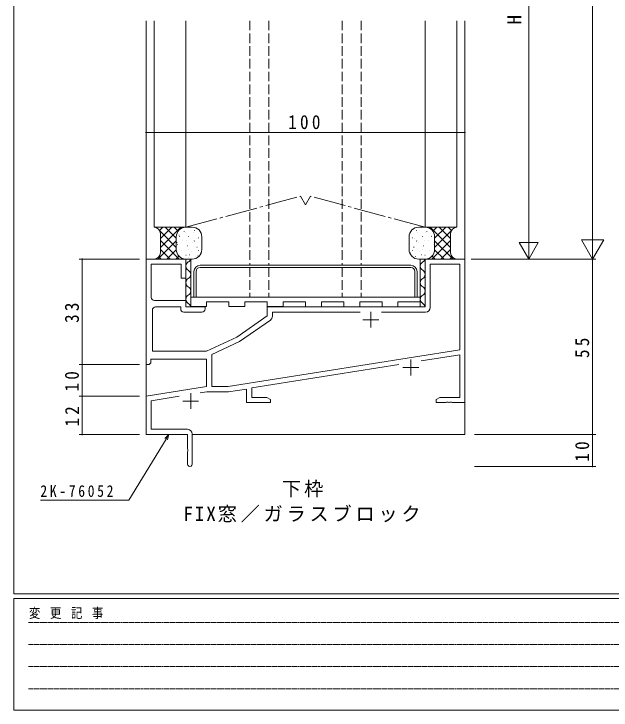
# Model space of a CAD drawing. Units: millimetres on the paper. Extents: x -397 to 397, y -282 to 282.
# Drawn here: x -393.9 to -206.7, y -282.1 to -63.8 of the extents above; entities that cross this region are included whole.
import ezdxf
from ezdxf.enums import TextEntityAlignment as Align

# ---------------------------------------------------------------- set-up
doc = ezdxf.new("R2010")
doc.units = ezdxf.units.MM
for name, pattern in [('USER1', [0.375, 0.25, -0.125]), ('USER2', [13, 10, -1, 1, -1]), ('USER3', [4, 3, -1])]:
    doc.linetypes.add(name, pattern=pattern)
for name, color, linetype, lineweight in [('0-1_YKK_ZWAK', 7, 'Continuous', 18), ('0-3_YKK_11', 7, 'Continuous', 18), ('0-4_YKK_12', 2, 'Continuous', 18), ('0-6_YKK_13', 4, 'Continuous', 18), ('0-7_YKK_D', 6, 'Continuous', 18)]:
    doc.layers.add(name, color=color, linetype=linetype, lineweight=lineweight)
doc.layers.add('0-2_USER1', color=7, linetype='Continuous')
doc.styles.add('ＭＳ ゴシック', font='')
doc.styles.get('ＭＳ ゴシック').set_extended_font_data('MS Gothic')

msp = doc.modelspace()

# ---------------------------------------------------------------- linework, layer by layer
at = {"layer": '0-1_YKK_ZWAK'}
for p, q in [((-393.908, -245.7), (-393.908, 279.3)), ((376.092, -245.7), (-393.908, -245.7)), ((-393.908, -282.1), (-393.908, -247.1)), ((338.292, -247.1), (-393.908, -247.1)), ((-393.908, -282.1), (338.292, -282.1))]:
    msp.add_line(p, q, dxfattribs=at)
at = {"layer": '0-1_YKK_ZWAK', "linetype": 'USER1'}
for p, q in [((-389.31, -254.612), (-141.117, -254.612)), ((-389.31, -261.541), (-141.117, -261.541)), ((-389.31, -268.47), (-141.117, -268.47)), ((-389.31, -275.398), (-141.117, -275.398))]:
    msp.add_line(p, q, dxfattribs=at)
at = {"layer": '0-3_YKK_11'}
for p, q in [((-352.484, -140.7), (-339.984, -140.7)), ((-352.484, -173.7), (-352.484, -140.7)), ((-339.984, -140.7), (-339.984, -146.7)), ((-264.984, -140.7), (-252.484, -140.7)), ((-264.984, -155.7), (-264.984, -140.7)), ((-252.484, -140.7), (-252.484, -185.7)), ((-350.854, -142.33), (-350.854, -152.7)), ((-341.484, -142.33), (-350.854, -142.33)), ((-341.484, -146.7), (-341.484, -142.33)), ((-263.354, -142.33), (-263.354, -155.83)), ((-254.114, -142.33), (-263.354, -142.33)), ((-254.114, -169.2), (-254.114, -142.33)), ((-339.984, -146.7), (-341.484, -146.7)), ((-349.854, -153.7), (-339.984, -153.7)), ((-339.984, -153.7), (-339.984, -155.7)), ((-350.484, -156.7), (-350.484, -169.6)), ((-341.614, -155.7), (-349.484, -155.7)), ((-341.614, -156.33), (-341.614, -155.7)), ((-339.984, -155.7), (-333.984, -155.7)), ((-333.984, -155.7), (-333.984, -156.33)), ((-314.484, -155.7), (-264.984, -155.7)), ((-314.484, -158.518), (-314.484, -155.7)), ((-334.984, -157.33), (-340.614, -157.33)), ((-323.984, -165.17), (-314.484, -158.518)), ((-285.347, -157.33), (-312.854, -157.33)), ((-312.854, -157.33), (-312.854, -158.586)), ((-285.347, -157.33), (-312.854, -157.33)), ((-281.984, -157.2), (-281.984, -162.2)), ((-264.854, -157.33), (-278.622, -157.33)), ((-313.494, -159.815), (-323.166, -166.587)), ((-284.484, -159.7), (-279.484, -159.7)), ((-333.484, -169.6), (-323.984, -165.17)), ((-323.166, -166.587), (-331.854, -170.638)), ((-350.484, -169.6), (-333.484, -169.6)), ((-326.722, -180.7), (-254.114, -169.2)), ((-350.984, -172.1), (-350.984, -173.2)), ((-333.484, -172.1), (-350.984, -172.1)), ((-333.484, -180.691), (-333.484, -172.1)), ((-331.854, -170.638), (-331.854, -180.7)), ((-269.484, -172.2), (-269.484, -177.2)), ((-254.114, -170.719), (-266.213, -172.635)), ((-254.114, -184.07), (-254.114, -170.719)), ((-351.484, -173.7), (-352.484, -173.7)), ((-350.984, -173.2), (-351.484, -173.7)), ((-273.234, -173.747), (-319.354, -181.052)), ((-271.984, -174.7), (-266.984, -174.7)), ((-352.484, -183.7), (-333.484, -180.691)), ((-331.854, -180.7), (-326.722, -180.7)), ((-319.354, -181.052), (-319.354, -184.07)), ((-338.484, -182.7), (-338.484, -187.7)), ((-333.415, -182.33), (-335.481, -182.657)), ((-326.594, -182.33), (-333.415, -182.33)), ((-320.984, -181.441), (-326.594, -182.33)), ((-320.984, -185.7), (-320.984, -181.441)), ((-352.484, -195.7), (-352.484, -183.7)), ((-342.126, -183.71), (-350.854, -185.092)), ((-350.854, -185.092), (-350.854, -194.07)), ((-340.984, -185.2), (-335.984, -185.2)), ((-319.354, -184.07), (-314.575, -184.07)), ((-314.575, -184.07), (-313.484, -184.7)), ((-313.484, -184.7), (-313.484, -185.7)), ((-261.484, -184.7), (-260.393, -184.07)), ((-261.484, -185.7), (-261.484, -184.7)), ((-260.393, -184.07), (-254.114, -184.07)), ((-313.484, -185.7), (-320.984, -185.7)), ((-258.442, -185.7), (-261.484, -185.7)), ((-258.259, -185.58), (-258.442, -185.7)), ((-257.709, -185.58), (-258.259, -185.58)), ((-257.526, -185.7), (-257.709, -185.58)), ((-257.442, -185.7), (-257.526, -185.7)), ((-257.259, -185.58), (-257.442, -185.7)), ((-256.709, -185.58), (-257.259, -185.58)), ((-256.526, -185.7), (-256.709, -185.58)), ((-252.484, -185.7), (-256.526, -185.7)), ((-350.854, -194.07), (-339.484, -194.07)), ((-339.484, -195.7), (-352.484, -195.7)), ((-339.484, -200.242), (-339.484, -195.7)), ((-337.984, -195.57), (-337.984, -204.95)), ((-339.364, -200.425), (-339.484, -200.242)), ((-339.364, -200.975), (-339.364, -200.425)), ((-339.484, -201.158), (-339.364, -200.975)), ((-339.484, -204.95), (-339.484, -201.158))]:
    msp.add_line(p, q, dxfattribs=at)
for centre, radius, start, end in [((-349.854, -152.7), 1, 180.00001, 269.99999), ((-349.484, -156.7), 1, 90.00001, 179.99999), ((-340.614, -156.33), 1, 180.00001, 269.99999), ((-334.984, -156.33), 1, 270.00001, 359.99999), ((-264.854, -155.83), 1.5, 270.00001, 359.99999), ((-314.354, -158.586), 1.5, 305.00001, 0.00001), ((-339.484, -195.57), 1.5, 0.00001, 89.99999), ((-338.734, -204.95), 0.75, 179.99999, 0.00001)]:
    msp.add_arc(centre, radius, start, end, dxfattribs=at)
at = {"layer": '0-4_YKK_12'}
for p, q in [((-352.484, -65.95), (-352.484, -195.7)), ((-252.484, -65.95), (-252.484, -195.7)), ((-337.984, -195.7), (-252.484, -195.7))]:
    msp.add_line(p, q, dxfattribs=at)
at = {"layer": '0-6_YKK_13'}
for p, q in [((-349.984, -65.95), (-349.984, -130.7)), ((-339.984, -65.95), (-339.984, -130.7)), ((-264.984, -65.95), (-264.984, -130.7)), ((-254.984, -65.95), (-254.984, -130.7)), ((-349.984, -130.7), (-339.984, -130.7)), ((-349.089, -130.912), (-349.301, -130.7)), ((-347.242, -130.699), (-348.248, -131.706)), ((-341.584, -130.698), (-347.984, -137.099)), ((-344.413, -130.699), (-347.984, -134.27)), ((-342.984, -134.188), (-346.473, -130.699)), ((-342.409, -131.934), (-343.645, -130.699)), ((-340.723, -130.792), (-340.817, -130.698)), ((-337.984, -130.7), (-339.984, -130.7)), ((-266.984, -130.7), (-264.984, -130.7)), ((-254.984, -130.7), (-264.984, -130.7)), ((-264.245, -130.792), (-264.151, -130.698)), ((-263.385, -130.698), (-256.984, -137.099)), ((-262.559, -131.934), (-261.323, -130.699)), ((-261.984, -134.188), (-258.496, -130.699)), ((-260.556, -130.699), (-256.984, -134.27)), ((-257.727, -130.699), (-256.72, -131.706)), ((-255.879, -130.912), (-255.668, -130.7)), ((-342.984, -137.016), (-348.196, -131.805)), ((-347.984, -138.7), (-347.984, -132.7)), ((-340.542, -131.995), (-340.493, -132.002)), ((-340.148, -132.261), (-340.139, -132.259)), ((-337.532, -132.424), (-337.483, -132.431)), ((-337.296, -131.686), (-337.286, -131.684)), ((-267.673, -131.686), (-267.682, -131.684)), ((-267.436, -132.424), (-267.485, -132.431)), ((-264.82, -132.261), (-264.83, -132.259)), ((-264.426, -131.995), (-264.476, -132.002)), ((-261.984, -137.016), (-256.773, -131.805)), ((-256.984, -138.7), (-256.984, -132.7)), ((-342.984, -134.927), (-348.757, -140.7)), ((-342.129, -140.7), (-347.984, -134.845)), ((-342.984, -133.7), (-342.984, -137.7)), ((-342.984, -133.7), (-342.984, -137.7)), ((-342.147, -133.155), (-342.097, -133.162)), ((-342.058, -133.656), (-341.968, -133.613)), ((-340.964, -134.955), (-340.915, -134.962)), ((-339.926, -134.948), (-339.917, -134.946)), ((-339.137, -133.584), (-339.088, -133.591)), ((-337.408, -135.065), (-337.318, -135.022)), ((-336.682, -134.294), (-336.672, -134.292)), ((-336.128, -134.013), (-336.078, -134.02)), ((-334.984, -137.7), (-334.984, -133.7)), ((-269.984, -137.7), (-269.984, -133.7)), ((-268.841, -134.013), (-268.89, -134.02)), ((-268.287, -134.294), (-268.296, -134.292)), ((-267.56, -135.065), (-267.651, -135.022)), ((-265.831, -133.584), (-265.88, -133.591)), ((-265.042, -134.948), (-265.052, -134.946)), ((-264.004, -134.955), (-264.054, -134.962)), ((-262.91, -133.656), (-263, -133.613)), ((-262.821, -133.155), (-262.871, -133.162)), ((-262.839, -140.7), (-256.984, -134.845)), ((-261.984, -133.7), (-261.984, -137.7)), ((-261.984, -133.7), (-261.984, -137.7)), ((-261.984, -134.927), (-256.211, -140.7)), ((-342.779, -135.522), (-342.769, -135.52)), ((-342.569, -136.115), (-342.519, -136.122)), ((-339.559, -136.544), (-339.51, -136.551)), ((-337.954, -135.384), (-337.905, -135.391)), ((-336.55, -136.973), (-336.5, -136.98)), ((-336.411, -136.971), (-336.401, -136.969)), ((-268.558, -136.971), (-268.567, -136.969)), ((-268.419, -136.973), (-268.468, -136.98)), ((-267.014, -135.384), (-267.063, -135.391)), ((-265.409, -136.544), (-265.459, -136.551)), ((-262.399, -136.115), (-262.449, -136.122)), ((-262.189, -135.522), (-262.199, -135.52)), ((-344.957, -140.7), (-347.984, -137.673)), ((-342.984, -137.755), (-345.928, -140.7)), ((-342.557, -138.209), (-342.547, -138.207)), ((-341.386, -137.915), (-341.336, -137.922)), ((-339.981, -139.504), (-339.932, -139.511)), ((-339.312, -137.556), (-339.303, -137.554)), ((-338.919, -139.398), (-338.829, -139.355)), ((-338.376, -138.344), (-338.327, -138.351)), ((-336.189, -139.658), (-336.179, -139.656)), ((-336.005, -138.016), (-335.915, -137.973)), ((-335.367, -138.773), (-335.317, -138.78)), ((-269.601, -138.773), (-269.651, -138.78)), ((-268.963, -138.016), (-269.053, -137.973)), ((-268.779, -139.658), (-268.789, -139.656)), ((-266.592, -138.344), (-266.641, -138.351)), ((-266.049, -139.398), (-266.14, -139.355)), ((-265.656, -137.556), (-265.666, -137.554)), ((-264.987, -139.504), (-265.037, -139.511)), ((-263.582, -137.915), (-263.632, -137.922)), ((-262.411, -138.209), (-262.421, -138.207)), ((-261.985, -137.755), (-259.04, -140.7)), ((-260.011, -140.7), (-256.984, -137.673)), ((-339.984, -140.7), (-349.984, -140.7)), ((-347.786, -140.7), (-348.474, -140.012)), ((-342.163, -139.763), (-343.1, -140.7)), ((-340.259, -140.687), (-340.272, -140.7)), ((-339.984, -140.7), (-338.484, -140.7)), ((-339.984, -155.7), (-339.984, -140.7)), ((-339.984, -140.7), (-337.984, -140.7)), ((-339.041, -140.233), (-339.032, -140.231)), ((-338.484, -155.7), (-338.484, -140.7)), ((-336.972, -139.933), (-336.922, -139.94)), ((-267.997, -139.933), (-268.046, -139.94)), ((-264.984, -140.7), (-266.984, -140.7)), ((-266.484, -140.7), (-264.984, -140.7)), ((-266.484, -155.7), (-266.484, -140.7)), ((-265.927, -140.233), (-265.937, -140.231)), ((-264.984, -155.7), (-264.984, -140.7)), ((-264.984, -140.7), (-254.984, -140.7)), ((-264.709, -140.687), (-264.697, -140.7)), ((-262.806, -139.763), (-261.868, -140.7)), ((-257.182, -140.7), (-256.494, -140.012)), ((-335.484, -142.607), (-269.484, -142.607)), ((-335.484, -143.307), (-269.484, -143.307)), ((-337.484, -144.607), (-337.484, -152.607)), ((-336.784, -144.607), (-336.784, -152.607)), ((-268.184, -144.607), (-268.184, -152.607)), ((-267.484, -144.607), (-267.484, -152.607)), ((-266.484, -152.607), (-338.484, -152.607)), ((-333.484, -154.107), (-326.484, -154.107)), ((-333.484, -155.607), (-333.484, -154.107)), ((-326.484, -155.607), (-326.484, -154.107)), ((-321.484, -154.107), (-314.484, -154.107)), ((-321.484, -155.607), (-321.484, -154.107)), ((-314.484, -155.607), (-314.484, -154.107)), ((-309.484, -154.107), (-302.484, -154.107)), ((-309.484, -155.607), (-309.484, -154.107)), ((-302.484, -155.607), (-302.484, -154.107)), ((-297.484, -154.107), (-290.484, -154.107)), ((-297.484, -155.607), (-297.484, -154.107)), ((-290.484, -155.607), (-290.484, -154.107)), ((-285.484, -154.107), (-278.484, -154.107)), ((-285.484, -155.607), (-285.484, -154.107)), ((-278.484, -155.607), (-278.484, -154.107)), ((-273.484, -154.107), (-266.484, -154.107)), ((-273.484, -155.607), (-273.484, -154.107)), ((-333.484, -155.607), (-338.484, -155.607)), ((-321.484, -155.607), (-326.484, -155.607)), ((-309.484, -155.607), (-314.484, -155.607))]:
    msp.add_line(p, q, dxfattribs=at)
at = {"layer": '0-6_YKK_13', "linetype": 'USER3'}
for p, q in [((-319.984, -65.95), (-319.984, -142.607)), ((-313.984, -65.95), (-313.984, -142.607)), ((-290.984, -65.95), (-290.984, -142.607)), ((-284.984, -65.95), (-284.984, -142.607)), ((-319.984, -143.307), (-319.984, -152.607)), ((-313.984, -143.307), (-313.984, -152.607)), ((-290.984, -143.307), (-290.984, -152.607)), ((-284.984, -143.307), (-284.984, -152.607))]:
    msp.add_line(p, q, dxfattribs=at)
at = {"layer": '0-6_YKK_13', "linetype": 'USER2'}
for p, q in [((-339.984, -130.7), (-304.034, -121)), ((-302.484, -123.7), (-304.034, -121)), ((-302.484, -123.7), (-300.934, -121)), ((-264.984, -130.7), (-300.934, -121))]:
    msp.add_line(p, q, dxfattribs=at)
at = {"layer": '0-6_YKK_13'}
for centre, radius, start, end in [((-349.984, -132.7), 2, 0, 90), ((-339.984, -133.7), 3, 90, 180), ((-339.984, -133.7), 3, 90, 180), ((-337.984, -133.7), 3, 0, 90), ((-266.984, -133.7), 3, 90, 180), ((-264.984, -133.7), 3, 0, 90), ((-264.984, -133.7), 3, 0, 90), ((-254.984, -132.7), 2, 90, 180), ((-349.984, -138.7), 2, 270, 0), ((-339.984, -137.7), 3, 180, 270), ((-339.984, -137.7), 3, 180, 270), ((-337.984, -137.7), 3, 270, 0), ((-266.984, -137.7), 3, 180, 270), ((-264.984, -137.7), 3, 270, 0), ((-264.984, -137.7), 3, 270, 0), ((-254.984, -138.7), 2, 180, 270), ((-338.484, -142.898), 1.5, 119.99999, 239.99999), ((-339.984, -140.298), 1.5, 299.99999, 344.44803), ((-264.984, -142.898), 1.5, 119.99999, 239.99999), ((-266.484, -140.298), 1.5, 299.99999, 344.44803), ((-335.484, -144.607), 2, 90, 180), ((-335.484, -144.607), 1.3, 90, 180), ((-269.484, -144.607), 2, 0, 90), ((-269.484, -144.607), 1.3, 0, 90), ((-339.984, -145.499), 1.5, 299.99999, 59.99999), ((-266.484, -145.499), 1.5, 299.99999, 59.99999), ((-338.484, -148.099), 1.5, 119.99999, 239.99999), ((-264.984, -148.099), 1.5, 119.99999, 239.99999), ((-339.984, -150.7), 1.5, 299.99999, 59.99999), ((-266.484, -150.7), 1.5, 299.99999, 59.99999), ((-338.484, -153.3), 1.5, 119.99999, 239.99999), ((-264.984, -153.3), 1.5, 119.99999, 239.99999), ((-339.984, -155.9), 1.5, 7.68081, 60.00002), ((-266.484, -155.9), 1.5, 7.68081, 60.00002)]:
    msp.add_arc(centre, radius, start, end, dxfattribs=at)
at = {"layer": '0-7_YKK_D'}
for p, q in [((-212.484, 204.8), (-212.484, -133.7)), ((-232.484, -134.7), (-232.484, 5.8)), ((-352.484, -119), (-352.484, -100)), ((-252.484, -119), (-252.484, -100)), ((-252.484, -101), (-352.484, -101)), ((-212.484, -140.7), (-212.484, -128.576)), ((-232.484, -140.7), (-232.484, -130.308)), ((-208.984, -134.638), (-215.984, -134.638)), ((-212.484, -140.7), (-215.984, -134.638)), ((-212.484, -140.7), (-208.984, -134.638)), ((-229.484, -135.504), (-235.484, -135.504)), ((-232.484, -140.7), (-235.484, -135.504)), ((-232.484, -140.7), (-229.484, -135.504)), ((-354.484, -140.7), (-373.484, -140.7)), ((-372.484, -140.7), (-372.484, -173.7)), ((-250.484, -140.7), (-231.484, -140.7)), ((-250.484, -140.7), (-211.484, -140.7)), ((-249.484, -140.7), (-211.484, -140.7)), ((-212.484, -140.7), (-212.484, -195.7)), ((-354.484, -173.7), (-373.484, -173.7)), ((-354.484, -173.7), (-373.484, -173.7)), ((-372.484, -173.7), (-372.484, -183.7)), ((-354.484, -183.7), (-373.484, -183.7)), ((-354.484, -183.7), (-373.484, -183.7)), ((-372.484, -183.7), (-372.484, -195.7)), ((-354.484, -195.7), (-373.484, -195.7)), ((-346.571, -196.915), (-345.298, -195.7)), ((-345.298, -195.7), (-346.182, -197.152)), ((-345.298, -195.7), (-345.793, -197.389)), ((-249.484, -195.7), (-211.484, -195.7)), ((-249.484, -195.7), (-211.484, -195.7)), ((-212.484, -195.7), (-212.484, -205.7)), ((-346.182, -197.152), (-357.84, -216.308)), ((-249.484, -205.7), (-211.484, -205.7)), ((-357.84, -216.308), (-385.607, -216.308))]:
    msp.add_line(p, q, dxfattribs=at)
for centre, start, end in [((-352.484, -101), 0, 180), ((-352.484, -101), 180, 0), ((-252.484, -101), 0, 180), ((-252.484, -101), 180, 0), ((-372.484, -140.7), 90, 270), ((-372.484, -140.7), 270, 90), ((-372.484, -173.7), 90, 270), ((-372.484, -173.7), 90, 270), ((-372.484, -173.7), 270, 90), ((-372.484, -173.7), 270, 90), ((-372.484, -183.7), 90, 270), ((-372.484, -183.7), 90, 270), ((-372.484, -183.7), 270, 90), ((-372.484, -183.7), 270, 90), ((-372.484, -195.7), 90, 270), ((-372.484, -195.7), 270, 90), ((-212.484, -195.7), 90, 270), ((-212.484, -195.7), 90, 270), ((-212.484, -195.7), 270, 90), ((-212.484, -195.7), 270, 90), ((-212.484, -205.7), 90, 270), ((-212.484, -205.7), 270, 90)]:
    msp.add_arc(centre, 0.106, start, end, dxfattribs=at)

# ---------------------------------------------------------------- texts
at = {"layer": '0-1_YKK_ZWAK', "insert": (-389.194, -253.547), "char_height": 3.079, "attachment_point": 7, "style": 'ＭＳ ゴシック'}
msp.add_mtext('\\T1.23;\\W0.85;変\\~更\\~記\\~事', dxfattribs=at)
at = {"layer": '0-2_USER1', "char_height": 4.399, "attachment_point": 7, "style": 'ＭＳ ゴシック'}
for s, insert in [('\\T1.17;下枠', (-309.914, -215.37)), ('\\T1.2;FIX窓／ガラスブロック', (-340.773, -223.288))]:
    msp.add_mtext(s, dxfattribs=dict(at, insert=insert))
at = {"layer": '0-7_YKK_D', "color": 7, "style": 'ＭＳ ゴシック'}
msp.add_text('H', height=4.399, rotation=90, dxfattribs=at).set_placement((-233.484, -67.17), align=Align.BOTTOM_LEFT)
at = {"layer": '0-7_YKK_D', "color": 7, "attachment_point": 7, "style": 'ＭＳ ゴシック'}
for s, insert, char_height in [('\\T1.38;\\W0.9;100', (-307.924, -100), 4.399), ('\\T1.4;\\W0.85;2K-76052', (-385.607, -215.308), 3.666)]:
    msp.add_mtext(s, dxfattribs=dict(at, insert=insert, char_height=char_height))
at = {"layer": '0-7_YKK_D', "color": 7, "char_height": 4.399, "attachment_point": 7, "rotation": 90, "style": 'ＭＳ ゴシック'}
for s, insert in [('\\T1.37;\\W0.9;33', (-373.484, -160.72)), ('\\T1.37;\\W0.9;55', (-213.484, -171.72)), ('\\T1.37;\\W0.9;10', (-373.484, -182.22)), ('\\T1.37;\\W0.9;12', (-373.484, -193.22)), ('\\T1.37;\\W0.9;10', (-213.484, -204.22))]:
    msp.add_mtext(s, dxfattribs=dict(at, insert=insert))

doc.saveas('drawing.dxf')
